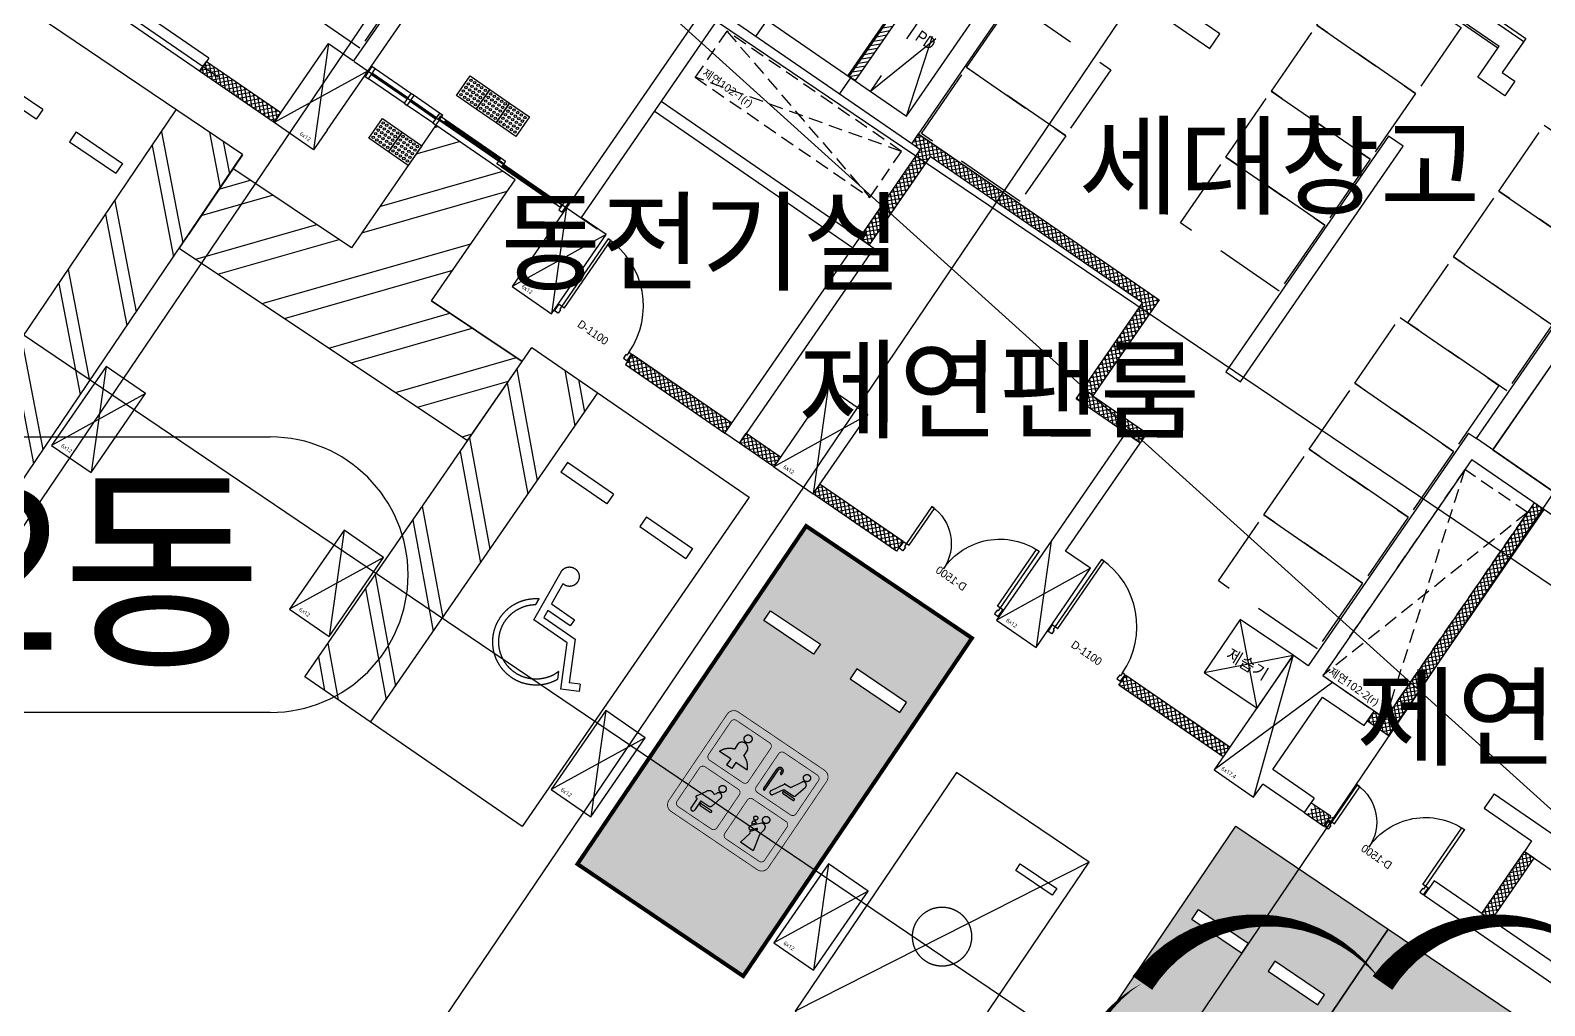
# Model space of a CAD drawing. Header units: millimetres. Extents: x -21000 to 567700, y 435000 to 850800.
# Drawn here: x 107403 to 126322, y 695489 to 707680 of the extents above; entities that cross this region are included whole.
import ezdxf
from ezdxf.enums import TextEntityAlignment as Align
from ezdxf.xclip import XClip

# ---------------------------------------------------------------- set-up
doc = ezdxf.new("R2010")
doc.units = ezdxf.units.MM
doc.header["$LTSCALE"] = 700
doc.header["$XCLIPFRAME"] = 2
for name, pattern in [('AB_Pbase$0$CEN', [62, 60, -1, 0, -1]), ('AB_Pbase$0$CON-102-B2F$0$HIDDEN', [9.525, 6.35, -3.175]), ('AB_Pbase$0$HID', [2.3, 1.5, -0.8]), ('AB_Pbase$0$HIDDEN1', [0.375, 0.25, -0.125]), ('AB_Pbase$0$주차장기둥$0$CEN', [62, 60, -1, 0, -1]), ('HIDDEN', [9.525, 6.35, -3.175])]:
    doc.linetypes.add(name, pattern=pattern)
doc.layers.get('0').update_dxf_attribs({"color": 2})
doc.layers.get('Defpoints').update_dxf_attribs({"color": 171})
for name, color, linetype, plot in [('AB_Pbase$0$252', 252, 'Continuous', False), ('AB_Pbase$0$AB_Pbase_지붕층_구조도void$0$DEF_TEXT', 221, 'Continuous', False), ('AB_Pbase$0$CON-102-B2F$0$DEF', 181, 'AB_Pbase$0$CON-102-B2F$0$HIDDEN', False), ('AB_Pbase$0$CON-102-B2F$0$DEFPOINT', 247, 'Continuous', False), ('AB_Pbase$0$Defponts', 161, 'Continuous', False), ('AB_Pbase$0$주차-카운터', 151, 'Continuous', False)]:
    doc.layers.add(name, color=color, linetype=linetype, plot=plot)
for name, color, linetype in [('AB_Pbase$0$AA-XXXX-CNTL', 1, 'Continuous'), ('AB_Pbase$0$CEN', 1, 'AB_Pbase$0$CEN'), ('AB_Pbase$0$da-open hid', 8, 'AB_Pbase$0$HIDDEN1'), ('AB_Pbase$0$ELE4', 4, 'Continuous'), ('AB_Pbase$0$ELE6', 6, 'Continuous'), ('AB_Pbase$0$ELE8', 8, 'Continuous'), ('AB_Pbase$0$ELE9', 9, 'Continuous'), ('AB_Pbase$0$elev', 6, 'Continuous'), ('AB_Pbase$0$FIN', 6, 'Continuous'), ('AB_Pbase$0$HAT', 8, 'Continuous'), ('AB_Pbase$0$HAT-BR', 5, 'Continuous'), ('AB_Pbase$0$LEAD', 7, 'Continuous'), ('AB_Pbase$0$void', 1, 'AB_Pbase$0$HID'), ('AB_Pbase$0$WAL', 3, 'Continuous'), ('AB_Pbase$0$WID', 4, 'Continuous'), ('AB_Pbase$0$WIN', 4, 'Continuous'), ('AB_Pbase$0$WIN1', 1, 'Continuous'), ('AB_Pbase$0$경량벽체 세대창고', 4, 'HIDDEN'), ('AB_Pbase$0$경량벽체 세대창고 모듈', 4, 'HIDDEN'), ('AB_Pbase$0$점자블럭', 5, 'Continuous'), ('AB_Pbase$0$제습기(세대창고)', 6, 'Continuous'), ('AB_Pbase$0$주차(경형)', 9, 'Continuous'), ('AB_Pbase$0$주차-sol', 254, 'Continuous'), ('AB_Pbase$0$주차-여행', 221, 'Continuous'), ('AB_Pbase$0$주차-일반', 9, 'Continuous'), ('AB_Pbase$0$주차-장애인', 8, 'Continuous'), ('AB_Pbase$0$주차장기둥$0$CEN_P', 244, 'AB_Pbase$0$주차장기둥$0$CEN'), ('TEX', 3, 'Continuous')]:
    doc.layers.add(name, color=color, linetype=linetype)
doc.styles.add('AB_Pbase$0$AB_Pbase_지붕층_구조도void$0$맑은 고딕', font='malgun.ttf')
doc.styles.add('AB_Pbase$0$CON-102-B2F$0$맑은고딕', font='malgun.ttf')
doc.styles.add('AB_Pbase$0$돋움', font='')
doc.styles.add('울릉도L', font='')
doc.styles.get('AB_Pbase$0$돋움').set_extended_font_data('Dotum')
doc.styles.get('울릉도L').set_extended_font_data('Dotum')
pattern_1 = [(196, (-28406.3, -694336.9), (210.0357, -732.4814), []), (196, (-28720.5, -694162.76), (210.0357, -732.4814), [])]

# ---------------------------------------------------------------- blocks, each defined once
blk = doc.blocks.new('동번호0611')
at = {"layer": 'TEX', "color": 1, "ltscale": 600}
for p, q in [((15512, -8399), (21873, -8399)), ((21873, -11841), (15512, -11841))]:
    blk.add_line(p, q, dxfattribs=at)
blk.add_arc((21873, -10120), 1721, 270, 90, dxfattribs=at)
at = {"layer": 'TEX', "ltscale": 600, "style": '울릉도L'}
blk.add_text('102동', height=2000, dxfattribs=at).set_placement((18342, -10090), align=Align.MIDDLE)
blk = doc.blocks.new('AB_Pbase$0$Door_s_1500')
at = {"layer": 'AB_Pbase$0$Defponts'}
for p, q in [((-10, 100), (-10, 0)), ((1510, 100), (1510, 0))]:
    blk.add_line(p, q, dxfattribs=at)
at = {"layer": 'AB_Pbase$0$WIN'}
for points in [[(40, 100), (80, 100), (80, 960), (40, 960)], [(1460, 100), (1420, 100), (1420, 660), (1460, 660)], [(55, 55), (55, 0), (0, 0), (0, 100), (40, 100), (40, 55)], [(1445, 55), (1445, 0), (1500, 0), (1500, 100), (1460, 100), (1460, 55)]]:
    blk.add_lwpolyline(points, close=True, dxfattribs=at)
at = {"layer": 'AB_Pbase$0$WIN1'}
for centre, radius, start, end in [((40, 100), 860, 360, 90), ((1460, 100), 560, 90, 180)]:
    blk.add_arc(centre, radius, start, end, dxfattribs=at)
at = {"layer": 'AB_Pbase$0$Defponts', "style": 'AB_Pbase$0$돋움'}
blk.add_text('D-1500', height=100, rotation=360, dxfattribs=at).set_placement((752, 58), align=Align.MIDDLE)
blk = doc.blocks.new('AB_Pbase$0$점자블럭')
at = {"layer": 'AB_Pbase$0$점자블럭', "extrusion": (0, 0, -1)}
blk.add_lwpolyline([(0, 0), (300, 0), (300, 300), (0, 300)], close=True, dxfattribs=at)
at = {"layer": 'AB_Pbase$0$점자블럭', "color": 250}
for centre in [(-260, 260), (-260, 205), (-205, 260), (-205, 205), (-150, 260), (-150, 205), (-95, 260), (-95, 205), (-40, 260), (-40, 205), (-260, 150), (-260, 95), (-260, 40), (-205, 150), (-205, 95), (-205, 40), (-150, 150), (-150, 95), (-150, 40), (-95, 150), (-95, 95), (-95, 40), (-40, 150), (-40, 95), (-40, 40)]:
    blk.add_circle(centre, 15, dxfattribs=at)
blk = doc.blocks.new('AB_Pbase$0$Door_s_1100')
at = {"layer": 'AB_Pbase$0$Defponts'}
for p, q in [((-10, 0), (-10, 100)), ((1110, 0), (1110, 100))]:
    blk.add_line(p, q, dxfattribs=at)
at = {"layer": 'AB_Pbase$0$WIN'}
for points in [[(40, 100), (80, 100), (80, 1120), (40, 1120)], [(55, 55), (55, 0), (0, 0), (0, 100), (40, 100), (40, 55)], [(1045, 55), (1045, 0), (1100, 0), (1100, 100), (1060, 100), (1060, 55)]]:
    blk.add_lwpolyline(points, close=True, dxfattribs=at)
at = {"layer": 'AB_Pbase$0$WIN1'}
blk.add_arc((40, 100), 1020, 0, 90, dxfattribs=at)
at = {"layer": 'AB_Pbase$0$Defponts', "style": 'AB_Pbase$0$돋움'}
blk.add_text('D-1100', height=100, dxfattribs=at).set_placement((550, 50), align=Align.MIDDLE)
blk = doc.blocks.new('AB_Pbase$0$ELEV-20')
at = {"layer": 'AB_Pbase$0$Defponts'}
blk.add_lwpolyline([(-2450, 1300), (0, 1300), (0, -1300), (-2450, -1300)], close=True, dxfattribs=at)
at = {"layer": 'AB_Pbase$0$elev'}
for p, q in [((-1517, 0), (-1517, 1125)), ((-676, -925), (-2358, 925)), ((-676, 925), (-2358, -925)), ((-2500, -500), (-2500, 500)), ((-2450, -500), (-2450, 500)), ((-586, 485), (-436, 485)), ((-511, 550), (-511, -585)), ((-1517, 0), (-2758, 0)), ((-2371, 0), (-2411, 0)), ((-2296, 0), (-2336, 0)), ((-1517, 0), (-276, 0)), ((-1517, 0), (-1517, -1125)), ((-2500, -530), (-2500, -555)), ((-2450, -530), (-2450, -555)), ((-436, -485), (-586, -485))]:
    blk.add_line(p, q, dxfattribs=at)
for points in [[(-2346, -495), (-2346, -485), (-2358, -485), (-2358, -925), (-676, -925), (-676, 925), (-2358, 925), (-2358, 485), (-2346, 485), (-2346, 495), (-2346, 485)], [(-2286, -495), (-2286, -485), (-2201, -485), (-2201, -900), (-701, -900), (-701, 900), (-2201, 900), (-2201, 485), (-2286, 485), (-2286, 495)]]:
    blk.add_lwpolyline(points, dxfattribs=at)
for points in [[(-2371, -545), (-2371, 545), (-2411, 545), (-2411, -545)], [(-2336, 535), (-2296, 535), (-2296, -525), (-2336, -525)], [(-436, -425), (-586, -425), (-586, 425), (-436, 425)], [(-2453, -527), (-2453, -503), (-2497, -503), (-2497, -527), (-2485, -527), (-2485, -530), (-2500, -530), (-2500, -500), (-2450, -500), (-2450, -530), (-2465, -530), (-2465, -527)]]:
    blk.add_lwpolyline(points, close=True, dxfattribs=at)
at = {"layer": 'Defpoints'}
for p, q in [((-2500, 555), (-2700, 605)), ((-2500, 530), (-2500, 555)), ((-2450, 555), (-2500, 555)), ((-2450, 530), (-2450, 555)), ((-2500, -555), (-2700, -605)), ((-2500, -555), (-2450, -555))]:
    blk.add_line(p, q, dxfattribs=at)
blk.add_lwpolyline([(-2453, 527), (-2453, 503), (-2497, 503), (-2497, 527), (-2485, 527), (-2485, 530), (-2500, 530), (-2500, 500), (-2450, 500), (-2450, 530), (-2465, 530), (-2465, 527)], close=True, dxfattribs=at)
at = {"layer": 'AB_Pbase$0$Defponts', "style": 'AB_Pbase$0$돋움'}
blk.add_text('20인승', height=75, rotation=270, dxfattribs=at).set_placement((-1517, 0), align=Align.MIDDLE)
blk = doc.blocks.new('AB_Pbase$0$CO_102-1-B')
at = {"layer": 'AB_Pbase$0$HAT-BR'}
h = blk.add_hatch(dxfattribs=at)
h.set_pattern_fill('ANSI31', color=256, scale=15, angle=179.5686)
h.set_pattern_definition([(224.568593, (53436.185, -282159.92), (33.421446, -33.928566), [])])
h.paths.add_polyline_path([(1870, 1845), (1960, 1845), (1960, 0), (1870, 0)])
h.paths.add_polyline_path([(2060, 3815), (2740, 3815), (2740, 3625), (1960, 3625), (1960, 2025), (1870, 2025), (1870, 5290), (1950, 5290), (1950, 4890), (2060, 4890)])
h.paths.add_polyline_path([(30, 2570), (-60, 2570), (-60, 1610), (-1990, 1610), (-1990, 0), (-1900, 0), (-1900, 1520), (30, 1520)])
at = {"layer": 'AB_Pbase$0$FIN'}
for p, q in [((1850, 5290), (1850, 2025)), ((50, 2570), (50, 1500)), ((1850, 1845), (1850, 0)), ((50, 1500), (-1880, 1500)), ((-1880, 1500), (-1880, 0))]:
    blk.add_line(p, q, dxfattribs=at)
at = {"layer": 'AB_Pbase$0$void'}
for p, q in [((2060, 4890), (2740, 3815)), ((2740, 4890), (2060, 3815)), ((1960, 2025), (2740, 3625)), ((2740, 2025), (1960, 3625)), ((-1990, 0), (-2740, 2570)), ((-2740, 0), (-1900, 2570)), ((-1900, 1610), (-60, 2570)), ((-60, 1610), (-1900, 2570)), ((2190, 0), (2740, 1845)), ((2740, 0), (2190, 1845)), ((2190, 1845), (2190, 0))]:
    blk.add_line(p, q, dxfattribs=at)
at = {"layer": 'AB_Pbase$0$WAL'}
for points in [[(1870, 5290), (1950, 5290), (1950, 4890), (2060, 4890), (2060, 3815)], [(2060, 3815), (2740, 3815), (2740, 3625), (1960, 3625), (1960, 2025), (1870, 2025), (1870, 5290)], [(30, 2570), (-60, 2570), (-60, 1610), (-1990, 1610), (-1990, 0), (-1900, 0), (-1900, 1520), (30, 1520), (30, 2570)]]:
    blk.add_lwpolyline(points, dxfattribs=at)
blk.add_lwpolyline([(1870, 1845), (1960, 1845), (1960, 0), (1870, 0)], close=True, dxfattribs=at)
at = {"rotation": 179.9999997898434}
blk.add_blockref('AB_Pbase$0$ELEV-20', (-2650, 4055), dxfattribs=at)
for p in [(650, 4855), (650, 4555)]:
    blk.add_blockref('AB_Pbase$0$점자블럭', p)
at = {"layer": 'AB_Pbase$0$WID', "xscale": -1}
blk.add_blockref('AB_Pbase$0$Door_s_1100', (1840, 5440), dxfattribs=at)
at = {"layer": 'AB_Pbase$0$Defponts', "style": 'AB_Pbase$0$돋움', "width": 0.9}
for s, p in [('ST', (2413, 4412)), ('EPS/TPS', (2304, 2769)), ('AV/PD', (-2361, 1091)), ('PD', (2398, 918))]:
    blk.add_text(s, height=150, dxfattribs=at).set_placement(p, align=Align.MIDDLE)
blk = doc.blocks.new('AB_Pbase$0$20160212_34980', base_point=(54476081, -70515734))
at = {"layer": 'AB_Pbase$0$WIN', "rotation": 125.1554939794611}
blk.add_blockref('AB_Pbase$0$Door_s_1100', (54476081, -70515734), dxfattribs=at)
blk = doc.blocks.new('AB_Pbase$0$CON-102-B2F', base_point=(36980, 677993, 0))
for p, q in [((13880, -7420), (13880, -1920)), ((11080, -3690), (11080, -3250)), ((11300, -3470), (11490, -3470)), ((11490, -3470), (11490, -3690)), ((11490, -3690), (11080, -3690)), ((13630, -7420), (13630, -3690)), ((8120, -5075), (5730, -5075)), ((8120, -5295), (8120, -5075)), ((10800, -4930), (10580, -4930)), ((10580, -4930), (10580, -8510)), ((10800, -8510), (10800, -4930)), ((5730, -8390), (5730, -5295)), ((5730, -5295), (8120, -5295)), ((5480, -8140), (5480, -6295)), ((13510, -7420), (13630, -7420)), ((13510, -7420), (13510, -10950)), ((13880, -7420), (16480, -7420)), ((13730, -7670), (19200, -7670)), ((13730, -7670), (13730, -10950)), ((2095, -8140), (5480, -8140)), ((2630, -8390), (2630, -12690)), ((5730, -8390), (2850, -8390)), ((2850, -8390), (2850, -11490)), ((10580, -8510), (10800, -8510)), ((-600, -9380), (-600, -11490)), ((-380, -12390), (-380, -9380)), ((5860, -9730), (6080, -9730)), ((5860, -12690), (5860, -9730)), ((6080, -9730), (6080, -12690)), ((14510, -10950), (13730, -10950)), ((14510, -11170), (14510, -10950)), ((16330, -10950), (16330, -11170)), ((16330, -10950), (17270, -10950)), ((13880, -11170), (14510, -11170)), ((16330, -11170), (17050, -11170)), ((17050, -11170), (17050, -11330)), ((17050, -11330), (18590, -11330)), ((14510, -12270), (13880, -12270)), ((14510, -12270), (14510, -12490)), ((18590, -12270), (16330, -12270)), ((16330, -12270), (16330, -12490)), ((14510, -12490), (13880, -12490)), ((16330, -12490), (18590, -12490)), ((6080, -12690), (5860, -12690))]:
    blk.add_line(p, q)
for points in [[(10200, -11490), (10200, -9850), (9980, -9850), (9980, -11490)], [(13510, -10950), (13280, -10950), (13280, -12690)], [(13880, -12270), (13880, -11170)], [(-380, -12390), (-380, -12690), (-980, -12690), (-980, -11490), (-600, -11490)], [(2630, -12690), (3230, -12690), (3230, -11490), (2850, -11490)], [(6600, -12690), (7200, -12690), (7200, -11490), (6600, -11490), (6600, -12690)], [(9980, -12690), (10580, -12690), (10580, -11490), (10200, -11490)], [(9980, -11490), (9980, -12690)], [(13280, -12690), (13880, -12690), (13880, -12490)], [(-980, -17590), (-380, -17590), (-380, -16390), (-980, -16390), (-980, -17590)], [(2630, -17590), (3230, -17590), (3230, -16390), (2630, -16390), (2630, -17590)], [(6600, -17590), (7200, -17590), (7200, -16390), (6600, -16390), (6600, -17590)], [(9980, -17590), (10580, -17590), (10580, -16390), (9980, -16390), (9980, -17590)]]:
    blk.add_lwpolyline(points)
at = {"layer": 'AB_Pbase$0$CON-102-B2F$0$DEF'}
for p, q in [((9690, -2950), (11300, -2950)), ((11300, -2950), (11300, -3470)), ((11080, -3250), (9690, -3250))]:
    blk.add_line(p, q, dxfattribs=at)
at = {"layer": 'AB_Pbase$0$CON-102-B2F$0$DEFPOINT', "color": 190}
for p, q in [((3365, -8390), (3365, -8140)), ((4635, -8390), (4635, -8140)), ((13280, -10950), (13880, -12690)), ((13880, -10950), (13280, -12690)), ((-380, -11490), (-980, -12690)), ((-980, -11490), (-380, -12690)), ((2630, -11490), (3230, -12690)), ((3230, -11490), (2630, -12690)), ((6600, -11490), (7200, -12690)), ((7200, -11490), (6600, -12690)), ((9980, -11490), (10580, -12690)), ((10580, -11490), (9980, -12690)), ((-980, -16390), (-380, -17590)), ((-380, -16390), (-980, -17590)), ((2630, -16390), (3230, -17590)), ((3230, -16390), (2630, -17590)), ((6600, -16390), (7200, -17590)), ((7200, -16390), (6600, -17590)), ((9980, -16390), (10580, -17590)), ((10580, -16390), (9980, -17590))]:
    blk.add_line(p, q, dxfattribs=at)
at = {"layer": 'AB_Pbase$0$CON-102-B2F$0$DEFPOINT', "color": 6, "style": 'AB_Pbase$0$CON-102-B2F$0$맑은고딕'}
for s, rotation, p in [('6x12', 0, (-635, -12638)), ('6x12', 360, (2731, -12638)), ('6x12', 360, (6701, -12638)), ('6x12', 360, (10081, -12638)), ('6x17.4', 360, (13347, -12638)), ('6x12', 360, (-879, -17538)), ('6x12', 360, (2731, -17538)), ('6x12', 360, (6701, -17538)), ('6x12', 360, (10081, -17538))]:
    blk.add_text(s, height=50, rotation=rotation, dxfattribs=at).set_placement(p)
blk = doc.blocks.new('AB_Pbase$0$CON-102-B1F')
blk.add_blockref('AB_Pbase$0$CON-102-B2F', (36980, 677993, 0))
blk = doc.blocks.new('AB_Pbase$0$지하1층 동골조')
at = {"rotation": 325.4314069459599}
blk.add_blockref('AB_Pbase$0$CON-102-B1F', (-28489, 76455), dxfattribs=at)
blk = doc.blocks.new('AB_Pbase$0$주출입구현관문(102동지하)')
at = {"layer": 'AB_Pbase$0$CEN'}
blk.add_line((-3989, -4750), (-954, -6842), dxfattribs=at)
at = {"layer": 'AB_Pbase$0$Defponts'}
blk.add_line((-1381, -6639), (-1295, -6515), dxfattribs=at)
at = {"layer": 'AB_Pbase$0$ELE9'}
for p, q in [((-3280, -5148), (-3725, -4841)), ((-3365, -5271), (-3810, -4965)), ((-2922, -5395), (-3239, -5176)), ((-3007, -5518), (-3324, -5300)), ((-2841, -5481), (-2154, -5954)), ((-2864, -5513), (-2176, -5987)), ((-2124, -6035), (-1453, -6498)), ((-2147, -6068), (-1476, -6531))]:
    blk.add_line(p, q, dxfattribs=at)
at = {"layer": 'AB_Pbase$0$WIN'}
for p, q in [((-3773, -4911), (-3328, -5218)), ((-3761, -4895), (-3317, -5201)), ((-3287, -5246), (-2970, -5465)), ((-3276, -5230), (-2959, -5448)), ((-2168, -5976), (-2856, -5502)), ((-2162, -5966), (-2849, -5492)), ((-2161, -5965), (-2172, -5981)), ((-2129, -6042), (-2140, -6057)), ((-1461, -6509), (-2132, -6047)), ((-1468, -6519), (-2139, -6057)), ((-1458, -6504), (-1469, -6520))]:
    blk.add_line(p, q, dxfattribs=at)
for points in [[(-3725, -4841), (-3766, -4813), (-3851, -4937), (-3810, -4965)], [(-3239, -5176), (-3280, -5148), (-3365, -5271), (-3324, -5300)], [(-2920, -5481), (-2933, -5472), (-2904, -5431), (-2892, -5440), (-2881, -5423), (-2922, -5395), (-3007, -5518), (-2966, -5547)], [(-2154, -5954), (-2096, -5994), (-2119, -6027), (-2176, -5987)], [(-1453, -6498), (-1396, -6537), (-1418, -6570), (-1476, -6531)], [(-1430, -6605), (-1389, -6633), (-1304, -6510), (-1345, -6481)]]:
    blk.add_lwpolyline(points, close=True, dxfattribs=at)
for points in [[(-2841, -5481), (-2864, -5513), (-2922, -5474), (-2899, -5441), (-2841, -5481)], [(-2124, -6035), (-2147, -6068), (-2205, -6028), (-2182, -5995), (-2124, -6035)]]:
    blk.add_lwpolyline(points, dxfattribs=at)
at = {"layer": 'AB_Pbase$0$점자블럭', "rotation": 325.4314069206983}
for p in [(-2463, -5346), (-2216, -5516), (-1969, -5687), (-3559, -5879), (-3312, -6049)]:
    blk.add_blockref('AB_Pbase$0$점자블럭', p, dxfattribs=at)
blk = doc.blocks.new('AB_Pbase$0$세대창고')
at = {"layer": 'AB_Pbase$0$경량벽체 세대창고', "ltscale": 0.2}
blk.add_lwpolyline([(-290837, 78445), (-291837, 78445), (-291837, 79945), (-290837, 79945)], close=True, dxfattribs=at)
blk = doc.blocks.new('AB_Pbase$0$제습기(세대창고)')
at = {"layer": 'AB_Pbase$0$제습기(세대창고)', "color": 6, "ltscale": 0.2}
for p, q in [((0, 0), (800, 800)), ((0, 800), (800, 0))]:
    blk.add_line(p, q, dxfattribs=at)
blk.add_lwpolyline([(0, 0), (800, 0), (800, 800), (0, 800)], close=True, dxfattribs=at)
at = {"layer": 'AB_Pbase$0$Defponts', "ltscale": 0.2, "style": 'AB_Pbase$0$돋움'}
blk.add_text('제습기', height=150, rotation=273.209, dxfattribs=at).set_placement((298, 688))
blk = doc.blocks.new('AB_Pbase$0$0228_REV.')
at = {"layer": 'AB_Pbase$0$경량벽체 세대창고 모듈'}
for p, rotation in [((84024, 406410), 235.4314069435552), ((97141, 405934), 235.4095001473414), ((553946, 795163), 55.40950014734187), ((96573, 405111), 235.4095001473414), ((553381, 794338), 55.40950014734187), ((96005, 404288), 235.4095001473414), ((99415, 403863), 235.4095001473414), ((95437, 403464), 235.4095001473414), ((98847, 403040), 235.4095001473414), ((98280, 402217), 235.4095001473414), ((97614, 401461), 235.4095001473414), ((97047, 400637), 235.4095001473414), ((96479, 399814), 235.4095001473414), ((95911, 398991), 235.4095001473414)]:
    blk.add_blockref('AB_Pbase$0$세대창고', p, dxfattribs=dict(at, rotation=rotation))
at = {"layer": 'AB_Pbase$0$제습기(세대창고)', "color": 6, "rotation": 55.92862985145394}
blk.add_blockref('AB_Pbase$0$제습기(세대창고)', (326086, 592290), dxfattribs=at)
blk = doc.blocks.new('AB_Pbase$0$AB_Pbase_지하1층_골조')
for p, q in [((109632, 707333), (107754, 708627)), ((109518, 707168), (107641, 708462)), ((124733, 708452), (126059, 707539)), ((124608, 708271), (125753, 707482)), ((125736, 707458), (125753, 707482)), ((126059, 707539), (125792, 707152)), ((109632, 707333), (109518, 707168)), ((117675, 704960), (115197, 706668)), ((117761, 705084), (115282, 706791))]:
    blk.add_line(p, q)
blk = doc.blocks.new('AB_Pbase$0$주차장기둥$0$cen 1bl 지하')
at = {"layer": 'AB_Pbase$0$주차장기둥$0$CEN_P', "color": 5}
for p, q in [((60395, -13615), (70945, 105261)), ((68165, -14305), (78714, 104572)), ((75934, -14994), (86484, 103882)), ((51652, 55859), (139736, 48042)), ((-5127, 52766), (139020, 39974))]:
    blk.add_line(p, q, dxfattribs=at)
blk = doc.blocks.new('AB_Pbase$0$주차장기둥')
at = {"rotation": 1.99999810188403}
blk.add_blockref('AB_Pbase$0$주차장기둥$0$cen 1bl 지하', (-253926, 27514), dxfattribs=at)
blk = doc.blocks.new('AB_Pbase$0$AB_Pbase_지붕층_구조도void')
for p, q in [((66724, -29382), (68509, -31462)), ((68906, -30886), (66327, -29958)), ((75943, -34860), (74949, -37976)), ((76725, -35399), (74168, -37438))]:
    blk.add_line(p, q)
for points in [[(66327, -29958), (68509, -31462), (68906, -30886), (66724, -29382)], [(74168, -37438), (74949, -37976), (76725, -35399), (75943, -34860)]]:
    blk.add_lwpolyline(points, close=True)
at = {"layer": 'AB_Pbase$0$AB_Pbase_지붕층_구조도void$0$DEF_TEXT', "style": 'AB_Pbase$0$AB_Pbase_지붕층_구조도void$0$맑은 고딕'}
for s, p in [('제연102-1(r)', (66408, -29928)), ('제연102-2(r)', (74230, -37410))]:
    blk.add_text(s, height=100, rotation=325.4314, dxfattribs=at).set_placement(p)
blk = doc.blocks.new('AB_Pbase$0$실명')
at = {"layer": 'AB_Pbase$0$Defponts', "style": 'AB_Pbase$0$돋움'}
blk.add_text('세대창고', height=1000, rotation=359.9315, dxfattribs=at).set_placement((144020, -124854), align=Align.MIDDLE)
for s, p in [('동전기실', (134289, -126312)), ('제연팬룸', (138008, -128164)), ('제연팬룸', (144979, -132255))]:
    blk.add_text(s, height=1000, rotation=359.9315, dxfattribs=at).set_placement(p)
blk = doc.blocks.new('AB_Pbase$0$AB_Pbase-C1BCB056C')
at = {"layer": 'AB_Pbase$0$주차-여행'}
h = blk.add_hatch(color=170, dxfattribs=at)
h.dxf.hatch_style = 1
edge = h.paths.add_edge_path()
edge.add_line((105, 5), (1405, 5))
edge.add_arc((1405, 105), 100, 270, 360)
edge.add_line((1505, 105), (1505, 1405))
edge.add_arc((1405, 1405), 100, 0, 90)
edge.add_line((1405, 1505), (105, 1505))
edge.add_arc((105, 1405), 100, 90, 180)
edge.add_line((5, 1405), (5, 105))
edge.add_arc((105, 105), 100, 180, 270)
h = blk.add_hatch(color=255, dxfattribs=at)
h.dxf.hatch_style = 1
h.paths.add_polyline_path([(465, 1094), (465, 1180, 0.714286), (325, 1180), (325, 1094, 0.219224), (185, 965), (355, 965), (355, 875), (435, 875), (435, 965), (605, 965, 0.219224)])
h.paths.add_polyline_path([(445, 1295, 1), (345, 1295, 1)])
h.paths.add_polyline_path([(905, 1187), (905, 887, 1), (925, 887), (925, 1187, -1), (970, 1187), (970, 1167, 1), (990, 1167), (990, 1187, 1)])
h.paths.add_polyline_path([(1323, 1301, 1), (1233, 1301, 1)])
h.paths.add_polyline_path([(1326, 1193, 0.878579), (1252, 1222), (1178, 1090), (1094, 1086, 0.258599), (1086, 1081), (994, 920, 0.979199), (1041, 893), (1120, 1020), (1258, 1020, 0.342105), (1287, 1042)])
h.paths.add_polyline_path([(1288, 1000), (1138, 1000, 1), (1138, 975), (1288, 975, 1)], flags=17)
h.paths.add_polyline_path([(437, 598, 1), (527, 598, 1)])
h.paths.add_polyline_path([(528, 486, 0.88788), (453, 517), (433, 482, 0.415611), (332, 466), (259, 343, 0.192889), (258, 335, 0.480795), (267, 323), (285, 323), (285, 186, 1), (340, 186), (340, 323), (460, 323, 0.335846), (488, 345)])
h.paths.add_polyline_path([(516, 297), (366, 297, 1), (366, 272), (516, 272, 1)], flags=17)
h.paths.add_polyline_path([(1053, 529, 1), (1002, 529, 1)])
h.paths.add_polyline_path([(1071, 480, 1.194973), (1032, 437)])
h.paths.add_polyline_path([(1196, 466, 0.70337), (1123, 516), (1027, 409, 1), (1064, 375), (1111, 428, -1), (1122, 418), (1063, 351, 0.482877), (1064, 343), (1073, 339, -0.332101), (1075, 333), (1040, 174), (1231, 174), (1185, 381, -0.096684), (1185, 402)])
h.paths.add_polyline_path([(1194, 582, 1), (1104, 582, 1)])
at = {"layer": 'AB_Pbase$0$주차-여행', "color": 255}
for p, q in [((325, 1180), (325, 1094)), ((465, 1180), (465, 1094)), ((905, 887), (905, 1187)), ((925, 887), (925, 1187)), ((970, 1167), (970, 1187)), ((990, 1167), (990, 1187)), ((1178, 1090), (1252, 1222)), ((1287, 1042), (1326, 1193)), ((355, 965), (185, 965)), ((355, 965), (355, 875)), ((605, 965), (435, 965)), ((435, 965), (435, 875)), ((994, 920), (1086, 1081)), ((1041, 893), (1120, 1020)), ((1094, 1086), (1178, 1090)), ((1120, 1020), (1258, 1020)), ((1138, 1000), (1288, 1000)), ((1138, 975), (1288, 975)), ((435, 875), (355, 875)), ((259, 343), (332, 466)), ((433, 482), (453, 517)), ((528, 486), (488, 345)), ((1123, 516), (1027, 409)), ((1071, 480), (1032, 437)), ((1122, 418), (1063, 351)), ((1111, 428), (1064, 375)), ((1185, 402), (1196, 466)), ((1185, 381), (1231, 174)), ((257, 333), (257, 338)), ((267, 323), (285, 323)), ((285, 323), (285, 186)), ((340, 323), (460, 323)), ((340, 323), (340, 186)), ((366, 297), (516, 297)), ((366, 272), (516, 272)), ((1075, 333), (1040, 174)), ((1073, 339), (1064, 343)), ((1231, 174), (1040, 174))]:
    blk.add_line(p, q, dxfattribs=at)
at = {"layer": 'AB_Pbase$0$주차-여행', "color": 255, "const_width": 10}
for points in [[(105, 5), (1405, 5, 0.414214), (1505, 105), (1505, 1405, 0.414214), (1405, 1505), (105, 1505, 0.414214), (5, 1405), (5, 105, 0.414214)], [(145, 805), (645, 805, 0.414214), (695, 855), (695, 1355, 0.414214), (645, 1405), (145, 1405, 0.414214), (95, 1355), (95, 855, 0.414214)], [(865, 805), (1365, 805, 0.414214), (1415, 855), (1415, 1355, 0.414214), (1365, 1405), (865, 1405, 0.414214), (815, 1355), (815, 855, 0.414214)], [(145, 105), (645, 105, 0.414214), (695, 155), (695, 655, 0.414214), (645, 705), (145, 705, 0.414214), (95, 655), (95, 155, 0.414214)], [(865, 105), (1365, 105, 0.414214), (1415, 155), (1415, 655, 0.414214), (1365, 705), (865, 705, 0.414214), (815, 655), (815, 155, 0.414214)]]:
    blk.add_lwpolyline(points, format="xyb", close=True, dxfattribs=at)
at = {"layer": 'AB_Pbase$0$주차-여행', "color": 255}
for centre, radius in [((395, 1295), 50), ((1278, 1301), 45), ((482, 598), 45), ((1149, 582), 45), ((1028, 529), 25.7)]:
    blk.add_circle(centre, radius, dxfattribs=at)
for centre, radius, start, end in [((395, 1156), 74, 18.9246, 161.0754), ((948, 1187), 42.5, 0, 180), ((948, 1187), 22.5, 0, 180), ((980, 1167), 10, 180, 0), ((1287, 1203), 40, 345.5444, 150.7519), ((395, 877), 227, 107.9202, 157.3801), ((395, 877), 227, 22.6199, 72.0798), ((1094, 1076), 10, 92.4323, 150.4282), ((1138, 987), 12.5, 90, 270), ((1258, 1050), 30, 270, 345.5444), ((1288, 987), 12.5, 270, 90), ((915, 887), 10, 180, 0), ((1018, 907), 27, 150.4282, 328.0196), ((391, 424), 72.3, 54.3449, 144.618), ((489, 497), 41, 344.2578, 150.6627), ((1048, 462), 29, 37.898, 238.2024), ((1046, 392), 25, 138.0502, 318.0502), ((1117, 423), 7.5, 318.0502, 138.0502), ((1151, 478), 46.8, 345.409, 125.8947), ((1239, 393), 55, 170.2464, 192.336), ((267, 338), 10, 149.0416, 180), ((267, 333), 10, 180, 270), ((366, 284), 12.5, 90, 270), ((460, 353), 30, 270, 344.2578), ((516, 284), 12.5, 270, 90), ((1066, 348), 5, 138.0502, 241.1496), ((1070, 334), 5, 347.664, 61.1496), ((312, 186), 27.5, 180, 0)]:
    blk.add_arc(centre, radius, start, end, dxfattribs=at)
blk = doc.blocks.new('AB_Pbase$0$AB_Pbase-여행주차_')
at = {"layer": 'AB_Pbase$0$주차-sol'}
h = blk.add_hatch(color=252, dxfattribs=at)
h.paths.add_polyline_path([(54378012, -70102334), (54378012, -70097234), (54375512, -70097234), (54375512, -70102334)])
h.paths.add_polyline_path([(54377037, -70098359), (54377037, -70098509), (54377787, -70098509), (54377787, -70098359)], flags=16)
h.paths.add_polyline_path([(54376487, -70098359), (54376487, -70098509), (54375737, -70098509), (54375737, -70098359)], flags=16)
at = {"layer": 'AB_Pbase$0$주차-여행', "const_width": 50}
blk.add_lwpolyline([(54378012, -70102334), (54378012, -70097234), (54375512, -70097234), (54375512, -70102334)], close=True, dxfattribs=at)
at = {"layer": 'AB_Pbase$0$주차-여행', "color": 5, "ltscale": 600}
for points in [[(54376487, -70098359), (54376487, -70098509), (54375737, -70098509), (54375737, -70098359)], [(54377037, -70098359), (54377037, -70098509), (54377787, -70098509), (54377787, -70098359)]]:
    blk.add_lwpolyline(points, close=True, dxfattribs=at)
at = {"layer": 'AB_Pbase$0$주차-여행', "xscale": 1.000000000002362, "yscale": 1.000000000002362, "zscale": 1.000000000002362}
blk.add_blockref('AB_Pbase$0$AB_Pbase-C1BCB056C', (54376007, -70101139), dxfattribs=at)
blk = doc.blocks.new('AB_Pbase$0$주차일반')
at = {"layer": 'AB_Pbase$0$주차-sol'}
h = blk.add_hatch(color=254, dxfattribs=at)
h.dxf.hatch_style = 1
h.paths.add_polyline_path([(0, 0), (-2300, 0), (-2300, -5000), (0, -5000)])
h.paths.add_polyline_path([(-200, -3725), (-200, -3875), (-950, -3875), (-950, -3725)], flags=16)
h.paths.add_polyline_path([(-1350, -3725), (-1350, -3875), (-2100, -3875), (-2100, -3725)], flags=16)
at = {"layer": 'AB_Pbase$0$주차-일반', "color": 6}
for points in [[(0, 0), (0, -5000), (-2300, -5000), (-2300, 0)], [(-1350, -3875), (-1350, -3725), (-2100, -3725), (-2100, -3875)], [(-950, -3875), (-950, -3725), (-200, -3725), (-200, -3875)]]:
    blk.add_lwpolyline(points, close=True, dxfattribs=at)
blk = doc.blocks.new('AB_Pbase$0$주차(경형)')
at = {"layer": 'AB_Pbase$0$주차(경형)'}
blk.add_lwpolyline([(2000, -3600), (2000, 0), (0, 0), (0, -3600), (2000, -3600)], dxfattribs=at)
blk.add_lwpolyline([(150, -3000), (700, -3000), (700, -3100), (150, -3100)], close=True, dxfattribs=at)
at = {"layer": 'AB_Pbase$0$주차-카운터', "extrusion": (1.3e-15, -4.51775e-07, 1)}
blk.add_line((0, -3600, 0), (2000, 0), dxfattribs=at)
blk.add_circle((1000, -1800), 369, dxfattribs=at)
blk = doc.blocks.new('AB_Pbase$0$C2FA95CCC_1')
at = {"layer": 'AB_Pbase$0$주차-장애인', "color": 6}
for p, q in [((2300, 0), (2300, 5000)), ((918, 4069), (218, 4069)), ((218, 4069), (218, 3922)), ((918, 4069), (918, 3922)), ((1418, 4069), (2118, 4069)), ((1418, 4069), (1418, 3922)), ((2118, 4069), (2118, 3922)), ((918, 3922), (218, 3922)), ((1418, 3922), (2118, 3922))]:
    blk.add_line(p, q, dxfattribs=at)
at = {"layer": 'AB_Pbase$0$주차-장애인'}
for p, q in [((2800, 5000), (3300, 4500)), ((3008, 5000), (3300, 4708)), ((2300, 4668), (3300, 3668)), ((2300, 4460), (3300, 3460)), ((2300, 3628), (3300, 2628)), ((2300, 3421), (3300, 2421)), ((953, 2209), (893, 2898)), ((1028, 2788), (997, 2785)), ((997, 2785), (1022, 2500)), ((865, 2381), (858, 2466)), ((1022, 2500), (1370, 2500)), ((1370, 2500), (1370, 2407)), ((2300, 2589), (3300, 1589)), ((1030, 2407), (1039, 2303)), ((1370, 2407), (1030, 2407)), ((1039, 2303), (1515, 2303)), ((1515, 2303), (1764, 1815)), ((2300, 2381), (3300, 1381)), ((1458, 2209), (953, 2209)), ((1723, 1689), (1458, 2209)), ((1621, 1768), (1575, 1857)), ((1927, 1793), (1723, 1689)), ((1885, 1877), (1764, 1815)), ((1885, 1877), (1927, 1793)), ((2300, 1549), (3300, 549)), ((2300, 1341), (3300, 341)), ((2300, 509), (2809, 0)), ((2300, 301), (2601, 0))]:
    blk.add_line(p, q, dxfattribs=at)
at = {"layer": 'AB_Pbase$0$주차-장애인', "color": 6}
blk.add_lwpolyline([(3300, 0), (3300, 0), (3300, 5000), (0, 5000), (0, 0), (3300, 0)], dxfattribs=at)
at = {"layer": 'AB_Pbase$0$주차-장애인'}
for centre, radius, start, end in [((1014, 2908), 121, 275, 185), ((1132, 2000), 541, 120.5076, 334.5724), ((1132, 2000), 466, 125, 342.0741)]:
    blk.add_arc(centre, radius, start, end, dxfattribs=at)
blk = doc.blocks.new('AB_Pbase$0$C2FA95CCC')
at = {"layer": 'AB_Pbase$0$주차-장애인'}
for p, q in [((2592, 5000), (2300, 4708)), ((2800, 5000), (2300, 4500)), ((3300, 4668), (2300, 3668)), ((3300, 4460), (2300, 3460)), ((3300, 3628), (2300, 2628)), ((3300, 3421), (2300, 2421)), ((1347, 2209), (1407, 2898)), ((1272, 2788), (1303, 2785)), ((1303, 2785), (1278, 2500)), ((1278, 2500), (930, 2500)), ((930, 2500), (930, 2407)), ((1435, 2381), (1442, 2466)), ((3300, 2589), (2300, 1589)), ((785, 2303), (536, 1815)), ((1261, 2303), (785, 2303)), ((930, 2407), (1270, 2407)), ((1270, 2407), (1261, 2303)), ((3300, 2381), (2300, 1381)), ((577, 1689), (842, 2209)), ((842, 2209), (1347, 2209)), ((415, 1877), (373, 1793)), ((373, 1793), (577, 1689)), ((415, 1877), (536, 1815)), ((679, 1768), (725, 1857)), ((3300, 1549), (2300, 549)), ((3300, 1341), (2300, 341)), ((3300, 509), (2791, 0)), ((3300, 301), (2999, 0))]:
    blk.add_line(p, q, dxfattribs=at)
at = {"layer": 'AB_Pbase$0$주차-장애인', "color": 6}
for p, q in [((2300, 0), (2300, 5000)), ((918, 4069), (218, 4069)), ((218, 4069), (218, 3922)), ((918, 4069), (918, 3922)), ((1418, 4069), (2118, 4069)), ((1418, 4069), (1418, 3922)), ((2118, 4069), (2118, 3922)), ((918, 3922), (218, 3922)), ((1418, 3922), (2118, 3922))]:
    blk.add_line(p, q, dxfattribs=at)
blk.add_lwpolyline([(3300, 0), (3300, 0), (3300, 5000), (0, 5000), (0, 0), (3300, 0)], dxfattribs=at)
at = {"layer": 'AB_Pbase$0$주차-장애인'}
for centre, radius, start, end in [((1286, 2908), 121, 355, 265), ((1168, 2000), 541, 205.4276, 59.4924), ((1168, 2000), 466, 197.9259, 55)]:
    blk.add_arc(centre, radius, start, end, dxfattribs=at)
blk = doc.blocks.new('AB_Pbase$0$pppaaa_1_1')
at = {"layer": 'AB_Pbase$0$주차(경형)', "extrusion": (2.64991e-07, 3.9181e-07, 1), "rotation": 145.9285485168733}
blk.add_blockref('AB_Pbase$0$주차(경형)', (118613, 694301, 0), dxfattribs=at)
at = {"layer": 'AB_Pbase$0$주차-여행', "rotation": 325.9286267080927}
blk.add_blockref('AB_Pbase$0$AB_Pbase-여행주차_', (-5654098, 89228383), dxfattribs=at)
at = {"layer": 'AB_Pbase$0$주차-일반', "rotation": 145.9286269944734}
for p in [(119661, 693592), (121566, 692304)]:
    blk.add_blockref('AB_Pbase$0$주차일반', p, dxfattribs=at)
at = {"layer": 'AB_Pbase$0$주차-장애인', "ltscale": 600, "rotation": 325.9286267105411}
blk.add_blockref('AB_Pbase$0$C2FA95CCC_1', (104520, 703833), dxfattribs=at)
at = {"layer": 'AB_Pbase$0$주차-장애인', "ltscale": 600, "xscale": -1, "rotation": 325.4314069458761}
blk.add_blockref('AB_Pbase$0$C2FA95CCC', (113548, 697727), dxfattribs=at)
blk = doc.blocks.new('AB_Pbase$0$arrow1')
for p, q in [((0, 0), (0.286, 0.501)), ((0, 0), (0.286, -0.501)), ((0.165, 0), (0.41, 0.429)), ((0.165, 0), (0.41, -0.429)), ((0.286, 0.501), (0.41, 0.43)), ((0.286, -0.501), (0.41, -0.43))]:
    blk.add_line(p, q)
blk = doc.blocks.new('AB_Pbase$0$102-1 (270)')
at = {"layer": 'AB_Pbase$0$252'}
blk.add_line((1261, 2274), (-121, -219), dxfattribs=at)
at = {"layer": 'AB_Pbase$0$ELE4'}
for p, q in [((-1818, 3981), (-2400, 2931)), ((-1582, 3850), (-2164, 2800)), ((-1346, 3719), (-1928, 2669)), ((-1110, 3588), (-1691, 2538)), ((-874, 3457), (-1455, 2407)), ((-637, 3326), (-1219, 2277)), ((-401, 3195), (-983, 2146)), ((-165, 3064), (-747, 2015)), ((-523, 1810), (-2434, 2870)), ((71, 2933), (-511, 1884)), ((-552, 1758), (-2463, 2817)), ((-2188, 2756), (-2198, 2739)), ((-2606, 1445), (-2025, 2494)), ((-2000, 2538), (-1991, 2555)), ((-1952, 2625), (-1962, 2608)), ((-1716, 2495), (-1725, 2477)), ((-1755, 2425), (-2370, 1314)), ((-2370, 1314), (-1788, 2363)), ((-1518, 2294), (-2134, 1183)), ((-1764, 2407), (-1755, 2425)), ((-1480, 2364), (-1489, 2346)), ((-2134, 1183), (-1552, 2232)), ((-1316, 2102), (-1898, 1052)), ((-1282, 2163), (-1292, 2145)), ((-1243, 2233), (-1253, 2215)), ((-1007, 2102), (-1017, 2084)), ((-1080, 1971), (-1662, 921)), ((-1046, 2032), (-1056, 2014)), ((-810, 1901), (-820, 1884)), ((-771, 1971), (-781, 1953)), ((-844, 1840), (-1426, 790)), ((-608, 1709), (-1189, 659)), ((-574, 1770), (-583, 1753)), ((-552, 1758), (-523, 1810)), ((-535, 1840), (-545, 1823)), ((-537, 1784), (-515, 1772)), ((-472, 1748), (630, 1137)), ((-1898, 1052), (-1607, 1577))]:
    blk.add_line(p, q, dxfattribs=at)
at = {"layer": 'AB_Pbase$0$ELE6'}
for points in [[(-2376, 2975), (-2419, 2999), (-1886, 3961), (-1842, 3937)], [(-2140, 2844), (-2183, 2868), (-1650, 3830), (-1606, 3806)], [(-1903, 2713), (-1947, 2737), (-1414, 3699), (-1370, 3675)], [(-1667, 2582), (-1711, 2606), (-1178, 3568), (-1134, 3544)], [(-1431, 2451), (-1475, 2475), (-942, 3437), (-898, 3413)], [(-1195, 2320), (-1239, 2344), (-705, 3307), (-662, 3282)], [(-959, 2189), (-1003, 2214), (-469, 3176), (-426, 3151)], [(-723, 2058), (-766, 2083), (-233, 3045), (-189, 3021)], [(-487, 1928), (-530, 1952), (3, 2914), (47, 2890)], [(-2049, 2451), (-1996, 2421), (-2530, 1459), (-2582, 1488)], [(-1813, 2320), (-1760, 2291), (-2294, 1328), (-2346, 1358)], [(-1577, 2189), (-1524, 2160), (-2057, 1198), (-2110, 1227)], [(-1340, 2058), (-1288, 2029), (-1821, 1067), (-1874, 1096)], [(-1104, 1927), (-1052, 1898), (-1585, 936), (-1638, 965)], [(-868, 1796), (-816, 1767), (-1349, 805), (-1401, 834)], [(-428, 1724), (-404, 1767), (611, 1205), (587, 1161)], [(-1553, 1571), (-1566, 1548)], [(-632, 1665), (-579, 1636), (-1113, 674), (-1165, 703)]]:
    blk.add_lwpolyline(points, dxfattribs=at)
for points in [[(-520, 1660), (-2541, 2780), (-2444, 2955), (-423, 1835)], [(-540, 1728), (-2473, 2800), (-2424, 2887), (-491, 1816)]]:
    blk.add_lwpolyline(points, close=True, dxfattribs=at)
at = {"layer": 'AB_Pbase$0$LEAD'}
for p, q in [((-2109, 3456), (432, 2047)), ((-1712, 1635), (-2315, 1970)), ((-247, 823), (432, 2047)), ((-247, 823), (-1502, 1519))]:
    blk.add_line(p, q, dxfattribs=at)
at = {"layer": 'AB_Pbase$0$LEAD', "const_width": 39.5}
for points in [[(-2119, 3438, -1), (-2099, 3473, -1)], [(-2325, 1952, -1), (-2306, 1987, -1)]]:
    blk.add_lwpolyline(points, format="xyb", close=True, dxfattribs=at)
at = {"layer": 'AB_Pbase$0$LEAD'}
blk.add_lwpolyline([(-1543, 2365), (-1604, 1619), (-1713, 1587), (-1501, 1566), (-1610, 1535), (-1671, 789)], dxfattribs=at)
at = {"layer": 'Defpoints'}
blk.add_lwpolyline([(-2763, 4504), (-4023, 2230), (0, 0), (1261, 2274)], close=True, dxfattribs=at)
at = {"layer": 'AB_Pbase$0$LEAD', "xscale": 225, "yscale": 225, "zscale": 225, "rotation": 150.9999981430949}
blk.add_blockref('AB_Pbase$0$arrow1', (-1712, 1635), dxfattribs=at)
at = {"layer": 'AB_Pbase$0$LEAD', "extrusion": (0, 0, -1), "xscale": 225, "yscale": 225, "zscale": -225, "rotation": 209.0000018569048}
blk.add_blockref('AB_Pbase$0$arrow1', (1502, 1519), dxfattribs=at)
blk = doc.blocks.new('AB_Pbase$0$장애인주차구획통로_1')
at = {"layer": 'AB_Pbase$0$ELE8'}
h = blk.add_hatch(dxfattribs=at)
h.set_pattern_fill('ANSI32', color=256, scale=80, angle=151)
h.set_pattern_definition([(196, (-28526.54, -694511.36), (210.0357, -732.4814), []), (196, (-28840.7, -694337.2), (210.0357, -732.4814), [])])
h.paths.add_polyline_path([(80855, 10620), (81528, 11614), (83010, 10626), (84065, 12157), (85054, 11476), (84009, 9960), (85141, 9205), (84460, 8217)])
h = blk.add_hatch(dxfattribs=at)
h.set_pattern_fill('ANSI32', color=256, scale=80, angle=151)
h.set_pattern_definition(pattern_1)
h.paths.add_polyline_path([(84129, 10134), (85261, 9380)])
h = blk.add_hatch(dxfattribs=at)
h.set_pattern_fill('ANSI32', color=256, scale=80, angle=151)
h.set_pattern_definition(pattern_1)
h.paths.add_polyline_path([(84129, 10134), (85261, 9380)])
at = {"layer": 'AB_Pbase$0$주차-장애인', "color": 6}
blk.add_line((81648, 11789), (80976, 10795), dxfattribs=at)
at = {"layer": 'AB_Pbase$0$주차-장애인', "color": 6, "elevation": 0}
blk.add_lwpolyline([(84009, 9960), (85141, 9205), (84009, 9960), (85054, 11476), (84065, 12157), (83010, 10626), (81528, 11614), (80855, 10620), (84460, 8217), (85141, 9205)], dxfattribs=at)
blk = doc.blocks.new('AB_Pbase')
at = {"layer": 'AB_Pbase$0$HAT'}
h = blk.add_hatch(dxfattribs=at)
h.set_pattern_fill('NET', color=256, scale=15, angle=100)
h.paths.add_polyline_path([(110449, 706527), (109518, 707168), (109603, 707292), (110534, 706651)])
h = blk.add_hatch(dxfattribs=at)
h.set_pattern_fill('NET', color=256, scale=15, angle=100)
h.paths.add_polyline_path([(118521, 706187), (118414, 706261), (118499, 706384), (121504, 704313), (120676, 703111), (121351, 702646), (121266, 702522), (120467, 703073), (121296, 704275), (118644, 706102), (117884, 704999), (117761, 705084)])
h = blk.add_hatch(dxfattribs=at)
h.set_pattern_fill('NET', color=256, scale=15, angle=100)
h.paths.add_polyline_path([(116166, 702770), (114923, 703627), (114838, 703503), (116081, 702646)])
h = blk.add_hatch(dxfattribs=at)
h.set_pattern_fill('NET', color=256, scale=15, angle=100)
h.paths.add_polyline_path([(116690, 702226), (116262, 702521), (116347, 702645), (116775, 702350)])
h = blk.add_hatch(dxfattribs=at)
h.set_pattern_fill('NET', color=256, scale=15, angle=100)
h.paths.add_polyline_path([(117270, 702009), (118307, 701295), (118222, 701171), (117184, 701886)])
h = blk.add_hatch(dxfattribs=at)
h.set_pattern_fill('NET', color=256, scale=15, angle=100)
h.set_pattern_definition([(100, (40.323, -27.786), (-46.9014692, -8.2699945), []), (190, (40.323, -27.786), (8.2699945, -46.9014692), [])])
h.paths.add_polyline_path([(124369, 698867), (126315, 701691), (126191, 701776), (124330, 699075), (124191, 699171), (124106, 699048)])
edge = h.paths.add_edge_path()
edge.add_line((123605, 697705), (123690, 697828))
edge.add_line((123690, 697828), (123443, 697999))
edge.add_line((123443, 697999), (123358, 697875))
edge.add_line((123358, 697875), (123605, 697705))
h = blk.add_hatch(dxfattribs=at)
h.set_pattern_fill('NET', color=256, scale=15, angle=100)
h.set_pattern_definition([(100, (113.48, 164.69), (-46.9014692, -8.2699945), []), (190, (113.48, 164.69), (8.2699945, -46.9014692), [])])
h.paths.add_polyline_path([(121003, 699497), (121089, 699621), (122390, 698724), (122304, 698601)], flags=17)
h = blk.add_hatch(dxfattribs=at)
h.set_pattern_fill('NET', color=256, scale=15, angle=100)
h.paths.add_polyline_path([(125534, 696643), (125657, 696558), (126191, 697332), (126067, 697417)])
blk.add_line((109632, 707333), (109518, 707168))
at = {"layer": 'AB_Pbase$0$252'}
blk.add_line((202357, 629352), (-212981, 1004411), dxfattribs=at)
at = {"layer": 'AB_Pbase$0$AA-XXXX-CNTL'}
blk.add_line((96390, 716306), (109750, 707100), dxfattribs=at)
at = {"layer": 'AB_Pbase$0$WAL'}
for points in [[(110449, 706527), (109518, 707168), (109603, 707292), (110534, 706651)], [(118521, 706187), (118414, 706261), (118499, 706384), (121504, 704313), (120676, 703111), (121351, 702646), (121266, 702522), (120467, 703073), (121296, 704275), (118644, 706102), (117884, 704999), (117761, 705084)], [(116166, 702770), (114923, 703627), (114838, 703503), (116081, 702646)], [(124369, 698867), (126315, 701691), (126191, 701776), (124330, 699075), (124191, 699171), (124106, 699048)], [(121003, 699497), (121089, 699621), (122390, 698724), (122304, 698601)], [(125534, 696643), (125657, 696558), (126191, 697332), (126067, 697417)]]:
    blk.add_lwpolyline(points, close=True, dxfattribs=at)
for points in [[(116690, 702226), (116262, 702521), (116347, 702645), (116775, 702350), (116690, 702226)], [(117270, 702009), (118307, 701295), (118222, 701171), (117184, 701886), (117270, 702009)], [(123564, 697733), (123649, 697856), (123402, 698026), (123317, 697903), (123564, 697733)]]:
    blk.add_lwpolyline(points, dxfattribs=at)
at = {"layer": 'AB_Pbase$0$주차-장애인', "color": 6}
blk.add_line((110054, 706125), (109382, 705131), dxfattribs=at)
for name, p, rotation in [('AB_Pbase$0$AB_Pbase_지하1층_골조', (0, 0), 359.9999999999999), ('AB_Pbase$0$주차장기둥', (231893, 539971), 329.0000000345588), ('AB_Pbase$0$0228_REV.', (-203355, 106916), 359.9999999999992), ('AB_Pbase$0$지하1층 동골조', (146945, 639965), 359.9999999999994), ('AB_Pbase$0$실명', (-21011, 830850), 359.9999999999999), ('AB_Pbase$0$주출입구현관문(102동지하)', (115437, 712040), 359.9999999999992), ('AB_Pbase$0$102-1 (270)', (125675, 702435), 264.4314087950716)]:
    blk.add_blockref(name, p, dxfattribs=dict(rotation=rotation))
ref = blk.add_blockref('AB_Pbase$0$장애인주차구획통로_1', (28406, 694337), dxfattribs=dict(rotation=359.9999999999999))
XClip(ref).set_block_clipping_path([(-28406.3348484063, -694336.9095073047), (465439.3839524707, 145612.4817902463)])
at = {"layer": 'AB_Pbase$0$da-open hid', "rotation": 359.9999999999999}
blk.add_blockref('AB_Pbase$0$AB_Pbase_지붕층_구조도void', (49381, 737052), dxfattribs=at)
at = {"layer": 'AB_Pbase$0$ELE4', "rotation": 325.4314069211399}
blk.add_blockref('AB_Pbase$0$CO_102-1-B', (116094, 708163), dxfattribs=at)
at = {"layer": 'AB_Pbase$0$WAL'}
ref = blk.add_blockref('AB_Pbase$0$pppaaa_1_1', (0, 0), dxfattribs=dict(at, rotation=359.9999999999999))
XClip(ref).set_block_clipping_path([(-396188.9384898804, 0.0133324571), (493845.7278262604, 839949.4046300659)])
for p, rotation in [((113952, 704174), 200.2759129230589), ((120118, 700168), 200.2759129230584)]:
    blk.add_blockref('AB_Pbase$0$20160212_34980', p, dxfattribs=dict(at, rotation=rotation))
at = {"layer": 'AB_Pbase$0$WAL', "color": 153}
for p, xscale, rotation in [((119494, 700355), -0.9999999999999957, 325.4314069458812), ((124808, 696876), -0.9999999999999959, 325.4314069211416)]:
    blk.add_blockref('AB_Pbase$0$Door_s_1500', p, dxfattribs=dict(at, xscale=xscale, rotation=rotation))

msp = doc.modelspace()

# ---------------------------------------------------------------- block references
ref = msp.add_blockref('AB_Pbase', (0, 0))
XClip(ref).set_block_clipping_path([(-0.000000015, 445500.0000000148), (493845.7187941075, 839949.3912975936)])

# ---------------------------------------------------------------- next in the draw order: linework, layer by layer
at = {"layer": 'Defpoints', "elevation": 0}
msp.add_lwpolyline([(121077, 688839, 0, 300, 0.520567), (124077, 688839, 0, 300, 0.520567), (127077, 688839, 0, 300, 0.520567), (128219, 690697, 0, 300, 0.520567), (128219, 693697, 0, 300, 0.520567), (127295, 695773, 0, 300, 0.520567), (124295, 695773, 0, 300, 0.520567), (121295, 695773, 0, 300, 0.520567), (121077, 692991, 0, 300, 0.520567)], format="xyseb", close=True, dxfattribs=at)

# ---------------------------------------------------------------- next in the draw order: block references
msp.add_blockref('동번호0611', (88528, 710996))

doc.saveas('drawing.dxf')
